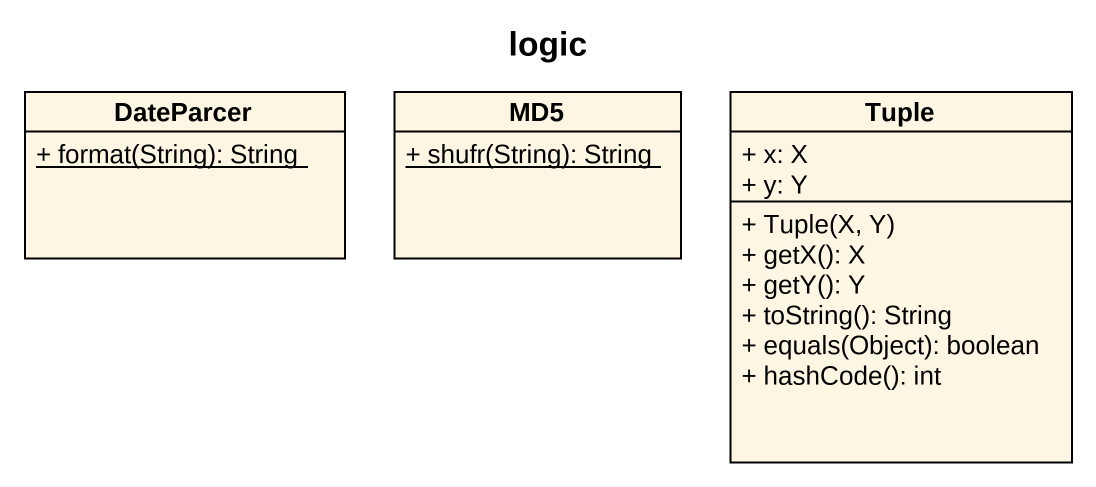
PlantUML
@startuml
title logic
hide circle
hide empty members
skinparam classAttributeIconSize 0
class DateParcer {
  {static} + format(String): String
}
class MD5 {
  {static} + shufr(String): String
}
class Tuple {
  + x: X
  + y: Y
  + Tuple(X, Y)
  + getX(): X
  + getY(): Y
  + toString(): String
  + equals(Object): boolean
  + hashCode(): int
}
@enduml
